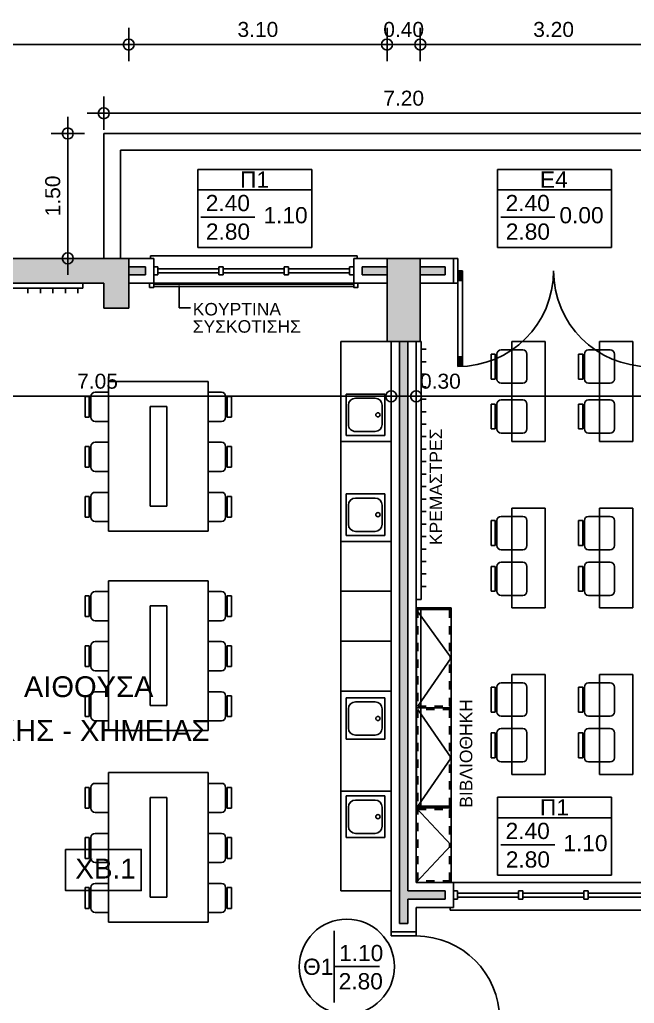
# Model space of a CAD drawing. Header units: metres. Extents: x -11 to 85, y -301 to 135.
# Drawn here: x 17.66 to 25.04, y -37.44 to -25.63 of the extents above; entities that cross this region are included whole.
import ezdxf

# ---------------------------------------------------------------- set-up
doc = ezdxf.new("R2010")
doc.units = ezdxf.units.M
doc.header["$LTSCALE"] = 0.036
doc.header["$PDMODE"] = 2
doc.linetypes.add('HIDDEN', pattern=[0.375, 0.25, -0.125])
for name, color, linetype in [('arxitek borofos', 252, 'Continuous'), ('DIMBLK', 252, 'Continuous'), ('electext', 20, 'Continuous'), ('Epipla', 252, 'Continuous'), ('Parathira', 252, 'Continuous')]:
    doc.layers.add(name, color=color, linetype=linetype)
doc.styles.add('COMU-N', font='arial.ttf')
doc.styles.get("Standard").update_dxf_attribs({"font": 'arial.ttf'})
doc.dimstyles.new('CADWDOT', dxfattribs={"dimscale": 0.1, "dimtxt": 1.8, "dimasz": 0.08, "dimexe": 2, "dimexo": 0, "dimgap": 0.09, "dimtad": 0, "dimrnd": 0.001, "dimzin": 0, "dimdsep": 46, "dimtxsty": 'Standard', "dimblk1": 'ARTDIM', "dimblk2": 'ARTDIM', "dimsah": 1, "dimcen": 0.09, "dimdle": 0.05, "dimse1": 1, "dimse2": 1, "dimadec": 0, "dimazin": 0, "dimtfac": 1, "dimtmove": 0, "dimatfit": 3, "dimldrblk": 'ARTDIM', "dimfxl": 2, "dimtvp": 0.9999, "dimtolj": 1, "dimtzin": 0, "dimarcsym": 0})

# ---------------------------------------------------------------- blocks, each defined once
blk = doc.blocks.new('A$C52D13D70')
at = {"layer": 'Parathira'}
for p, q in [((-0.33, 0.04), (-0.33, -2.44)), ((-0.3, 0.04), (-0.33, 0.04)), ((-0.1, 0), (-0.2, 0)), ((-0.2, 0), (-0.2, -0.05)), ((-0.1, -0.05), (-0.1, 0)), ((0, 0), (0, -2.4)), ((-0.2, -0.05), (-0.1, -0.05)), ((-0.175, -0.05), (-0.175, -0.783)), ((-0.125, -0.05), (-0.125, -0.783)), ((-0.1, -0.783), (-0.2, -0.783)), ((-0.2, -0.783), (-0.2, -0.833)), ((-0.1, -0.833), (-0.1, -0.783)), ((-0.2, -0.833), (-0.1, -0.833)), ((-0.175, -0.833), (-0.175, -1.567)), ((-0.125, -0.833), (-0.125, -1.567)), ((-0.1, -1.567), (-0.2, -1.567)), ((-0.2, -1.567), (-0.2, -1.617)), ((-0.2, -1.617), (-0.1, -1.617)), ((-0.175, -1.617), (-0.175, -2.35)), ((-0.125, -1.617), (-0.125, -2.35)), ((-0.1, -1.617), (-0.1, -1.567)), ((-0.1, -2.35), (-0.2, -2.35)), ((-0.2, -2.35), (-0.2, -2.4)), ((-0.1, -2.4), (-0.1, -2.35)), ((-0.33, -2.44), (-0.3, -2.44)), ((-0.2, -2.4), (-0.1, -2.4))]:
    blk.add_line(p, q, dxfattribs=at)
blk = doc.blocks.new('A$C14EC32DB')
for p, q in [((0, 2.4), (0, 0)), ((0.1, 2.4), (0.1, 2.35)), ((0.2, 2.35), (0.2, 2.4)), ((0.3, 2.44), (0.33, 2.44)), ((0.33, 2.44), (0.33, -0.04)), ((0.1, 2.35), (0.2, 2.35)), ((0.125, 2.35), (0.125, 1.617)), ((0.175, 2.35), (0.175, 1.617)), ((0.1, 1.617), (0.1, 1.567)), ((0.2, 1.617), (0.1, 1.617)), ((0.1, 1.567), (0.2, 1.567)), ((0.125, 1.567), (0.125, 0.833)), ((0.175, 1.567), (0.175, 0.833)), ((0.2, 1.567), (0.2, 1.617)), ((0.1, 0.833), (0.1, 0.783)), ((0.2, 0.833), (0.1, 0.833)), ((0.2, 0.783), (0.2, 0.833)), ((0.1, 0.783), (0.2, 0.783)), ((0.125, 0.783), (0.125, 0.05)), ((0.175, 0.783), (0.175, 0.05)), ((0.1, 0.05), (0.1, 0)), ((0.2, 0.05), (0.1, 0.05)), ((0.2, 0), (0.2, 0.05)), ((0.3, -0.04), (0.33, -0.04))]:
    blk.add_line(p, q)
blk = doc.blocks.new('A$C796D02E1')
at = {"layer": 'Parathira'}
for p, q in [((0.3, 0.95), (0.3, -0.05)), ((0.31, 0.85), (0.31, 0.95)), ((0.32, 0.85), (0.32, 0.95)), ((0.33, 0.85), (0.33, 0.95)), ((0.34, 0.85), (0.34, 0.949)), ((0.35, -0.05), (0.35, 0.949)), ((0.35, 0.85), (0.3, 0.85)), ((0, -0.05), (0, 0)), ((0.35, 0.05), (0.3, 0.05)), ((0.3, 0), (0.3, -0.05)), ((0.31, -0.05), (0.31, 0.05)), ((0.32, -0.05), (0.32, 0.05)), ((0.33, -0.05), (0.33, 0.05)), ((0.34, -0.05), (0.34, 0.05)), ((0.3, -0.05), (0, -0.05)), ((0.3, -0.05), (0.35, -0.05)), ((0, -1.05), (0, -1.1)), ((0.3, -1.05), (0, -1.05)), ((0.3, -1.05), (0.25, -1.05)), ((0.3, -1.1), (0.3, -1.05))]:
    blk.add_line(p, q, dxfattribs=at)
blk.add_arc((0.3, -0.05), 1, 270, 90, dxfattribs=at)
blk = doc.blocks.new('ARTDIM')
at = {"layer": 'DIMBLK'}
for p, q in [((0, -24.9975), (0, 24.9975)), ((-24.9975, 0), (24.9975, 0))]:
    blk.add_line(p, q, dxfattribs=at)
blk.add_circle((0, 0), 8.25, dxfattribs=at)
blk = doc.blocks.new('*D767')
at = {"layer": 'arxitek borofos', "color": 0, "lineweight": -2}
blk.add_line((14.782, -25.924), (18.966, -25.924), dxfattribs=at)
at = {"layer": 'Defpoints', "color": 0, "transparency": 16777216}
for p in [(18.974, -25.924), (14.774, -27.002), (18.974, -27.002)]:
    blk.add_point(p, dxfattribs=at)
at = {"layer": 'arxitek borofos', "color": 0, "lineweight": -2, "xscale": 0.008, "yscale": 0.008, "zscale": 0.008, "rotation": 180}
blk.add_blockref('ARTDIM', (14.774, -25.924), dxfattribs=at)
at = {"layer": 'arxitek borofos', "color": 0, "lineweight": -2, "xscale": 0.008, "yscale": 0.008, "zscale": 0.008}
blk.add_blockref('ARTDIM', (18.974, -25.924), dxfattribs=at)
at = {"layer": 'arxitek borofos', "color": 0, "insert": (16.874, -25.744), "char_height": 0.18, "attachment_point": 5}
blk.add_mtext('\\A1;4.20', dxfattribs=at)
blk = doc.blocks.new('*D768')
at = {"layer": 'arxitek borofos', "color": 0, "lineweight": -2}
blk.add_line((18.982, -25.924), (22.066, -25.924), dxfattribs=at)
at = {"layer": 'Defpoints', "color": 0, "transparency": 16777216}
for p in [(22.074, -25.924), (18.974, -27.002), (22.074, -27.002)]:
    blk.add_point(p, dxfattribs=at)
at = {"layer": 'arxitek borofos', "color": 0, "lineweight": -2, "xscale": 0.008, "yscale": 0.008, "zscale": 0.008, "rotation": 180}
blk.add_blockref('ARTDIM', (18.974, -25.924), dxfattribs=at)
at = {"layer": 'arxitek borofos', "color": 0, "lineweight": -2, "xscale": 0.008, "yscale": 0.008, "zscale": 0.008}
blk.add_blockref('ARTDIM', (22.074, -25.924), dxfattribs=at)
at = {"layer": 'arxitek borofos', "color": 0, "insert": (20.524, -25.744), "char_height": 0.18, "attachment_point": 5}
blk.add_mtext('\\A1;3.10', dxfattribs=at)
blk = doc.blocks.new('*D769')
at = {"layer": 'arxitek borofos', "color": 0, "lineweight": -2}
blk.add_line((22.082, -25.924), (22.466, -25.924), dxfattribs=at)
at = {"layer": 'Defpoints', "color": 0, "transparency": 16777216}
for p in [(22.474, -25.924), (22.074, -27.002), (22.474, -27.002)]:
    blk.add_point(p, dxfattribs=at)
at = {"layer": 'arxitek borofos', "color": 0, "lineweight": -2, "xscale": 0.008, "yscale": 0.008, "zscale": 0.008, "rotation": 180}
blk.add_blockref('ARTDIM', (22.074, -25.924), dxfattribs=at)
at = {"layer": 'arxitek borofos', "color": 0, "lineweight": -2, "xscale": 0.008, "yscale": 0.008, "zscale": 0.008}
blk.add_blockref('ARTDIM', (22.474, -25.924), dxfattribs=at)
at = {"layer": 'arxitek borofos', "color": 0, "insert": (22.274, -25.744), "char_height": 0.18, "attachment_point": 5}
blk.add_mtext('\\A1;0.40', dxfattribs=at)
blk = doc.blocks.new('*D770')
at = {"layer": 'arxitek borofos', "color": 0, "lineweight": -2}
blk.add_line((22.482, -25.924), (25.666, -25.924), dxfattribs=at)
at = {"layer": 'Defpoints', "color": 0, "transparency": 16777216}
for p in [(25.674, -25.924), (22.474, -27.002), (25.674, -27.002)]:
    blk.add_point(p, dxfattribs=at)
at = {"layer": 'arxitek borofos', "color": 0, "lineweight": -2, "xscale": 0.008, "yscale": 0.008, "zscale": 0.008, "rotation": 180}
blk.add_blockref('ARTDIM', (22.474, -25.924), dxfattribs=at)
at = {"layer": 'arxitek borofos', "color": 0, "lineweight": -2, "xscale": 0.008, "yscale": 0.008, "zscale": 0.008}
blk.add_blockref('ARTDIM', (25.674, -25.924), dxfattribs=at)
at = {"layer": 'arxitek borofos', "color": 0, "insert": (24.074, -25.744), "char_height": 0.18, "attachment_point": 5}
blk.add_mtext('\\A1;3.20', dxfattribs=at)
blk = doc.blocks.new('*D866')
at = {"layer": 'arxitek borofos', "color": 0, "lineweight": -2}
blk.add_line((22.116, -30.15), (15.082, -30.15), dxfattribs=at)
at = {"layer": 'Defpoints', "color": 0, "transparency": 16777216}
for p in [(15.074, -29.493), (22.124, -29.493), (15.074, -30.15)]:
    blk.add_point(p, dxfattribs=at)
at = {"layer": 'arxitek borofos', "color": 0, "lineweight": -2, "xscale": 0.008, "yscale": 0.008, "zscale": 0.008, "rotation": 180}
blk.add_blockref('ARTDIM', (15.074, -30.15), dxfattribs=at)
at = {"layer": 'arxitek borofos', "color": 0, "lineweight": -2, "xscale": 0.008, "yscale": 0.008, "zscale": 0.008}
blk.add_blockref('ARTDIM', (22.124, -30.15), dxfattribs=at)
at = {"layer": 'arxitek borofos', "color": 0, "insert": (18.599, -29.97), "char_height": 0.18, "attachment_point": 5}
blk.add_mtext('\\A1;7.05', dxfattribs=at)
blk = doc.blocks.new('*D867')
at = {"layer": 'arxitek borofos', "color": 0, "lineweight": -2}
for p, q in [((22.132, -30.15), (22.416, -30.15)), ((22.424, -30.15), (22.998, -30.15))]:
    blk.add_line(p, q, dxfattribs=at)
at = {"layer": 'Defpoints', "color": 0, "transparency": 16777216}
for p in [(22.124, -29.493), (22.424, -29.493), (22.424, -30.15)]:
    blk.add_point(p, dxfattribs=at)
at = {"layer": 'arxitek borofos', "color": 0, "lineweight": -2, "xscale": 0.008, "yscale": 0.008, "zscale": 0.008, "rotation": 180}
blk.add_blockref('ARTDIM', (22.124, -30.15), dxfattribs=at)
at = {"layer": 'arxitek borofos', "color": 0, "lineweight": -2, "xscale": 0.008, "yscale": 0.008, "zscale": 0.008}
blk.add_blockref('ARTDIM', (22.424, -30.15), dxfattribs=at)
at = {"layer": 'arxitek borofos', "color": 0, "insert": (22.715, -29.97), "char_height": 0.18, "attachment_point": 5}
blk.add_mtext('\\A1;0.30', dxfattribs=at)
blk = doc.blocks.new('*D868')
at = {"layer": 'arxitek borofos', "color": 0, "lineweight": -2}
blk.add_line((22.432, -30.15), (29.316, -30.15), dxfattribs=at)
at = {"layer": 'Defpoints', "color": 0, "transparency": 16777216}
for p in [(22.424, -29.493), (29.324, -29.493), (29.324, -30.15)]:
    blk.add_point(p, dxfattribs=at)
at = {"layer": 'arxitek borofos', "color": 0, "lineweight": -2, "xscale": 0.008, "yscale": 0.008, "zscale": 0.008, "rotation": 180}
blk.add_blockref('ARTDIM', (22.424, -30.15), dxfattribs=at)
at = {"layer": 'arxitek borofos', "color": 0, "lineweight": -2, "xscale": 0.008, "yscale": 0.008, "zscale": 0.008}
blk.add_blockref('ARTDIM', (29.324, -30.15), dxfattribs=at)
at = {"layer": 'arxitek borofos', "color": 0, "insert": (25.874, -29.97), "char_height": 0.18, "attachment_point": 5}
blk.add_mtext('\\A1;6.90', dxfattribs=at)
blk = doc.blocks.new('A$C46B55638')
at = {"layer": 'Epipla'}
for p, q in [((3.9, 0), (3.9, 1.5)), ((3.9, 1.5), (11.1, 1.5)), ((4.1, 1.3), (10.9, 1.3)), ((4.1, 0), (4.1, 1.3))]:
    blk.add_line(p, q, dxfattribs=at)
blk = doc.blocks.new('A$C46BB3189')
at = {"layer": 'Epipla'}
for p, q in [((0.092, 0.059), (0.092, 0.119)), ((0.242, 0.059), (0.242, 0.119)), ((0.392, 0.059), (0.392, 0.119)), ((0.542, 0.059), (0.542, 0.119)), ((0.692, 0.059), (0.692, 0.119)), ((0.842, 0.059), (0.842, 0.119)), ((0.992, 0.059), (0.992, 0.119)), ((1.142, 0.059), (1.142, 0.119)), ((1.292, 0.059), (1.292, 0.119)), ((1.442, 0.059), (1.442, 0.119)), ((1.592, 0.059), (1.592, 0.119)), ((1.742, 0.059), (1.742, 0.119)), ((1.892, 0.059), (1.892, 0.119)), ((2.042, 0.059), (2.042, 0.119)), ((2.192, 0.059), (2.192, 0.119)), ((2.342, 0.059), (2.342, 0.119)), ((2.492, 0.059), (2.492, 0.119)), ((2.642, 0.059), (2.642, 0.119)), ((2.792, 0.059), (2.792, 0.119)), ((2.942, 0.059), (2.942, 0.119)), ((0, 0), (0, 0.059)), ((0, 0.059), (3.098, 0.059)), ((3.098, 0), (0, 0)), ((3.098, 0.059), (3.098, 0))]:
    blk.add_line(p, q, dxfattribs=at)
blk = doc.blocks.new('A$C074263FA')
at = {"layer": 'Epipla'}
for p, q in [((0.05, -0.01), (2.45, -0.01)), ((0.05, -0.04), (2.45, -0.04))]:
    blk.add_line(p, q, dxfattribs=at)
for points in [[(0, -0.05), (0, 0), (0.05, 0), (0.05, -0.05)], [(2.5, -0.05), (2.5, 0), (2.45, 0), (2.45, -0.05)]]:
    blk.add_lwpolyline(points, close=True, dxfattribs=at)
blk = doc.blocks.new('A$C75A87503')
at = {"layer": 'Parathira'}
for p, q in [((-2.4, 0), (-2.35, 0)), ((-2.35, 0), (-2.35, -0.3)), ((0, 0), (-0.05, 0)), ((-0.05, 0), (-0.05, -0.3)), ((-2.35, -0.15), (-2.292, -0.15)), ((-2.35, -1.3), (-2.35, -0.15)), ((-2.339, -0.15), (-2.339, -0.265)), ((-2.327, -0.15), (-2.327, -0.265)), ((-2.316, -0.15), (-2.316, -0.265)), ((-2.304, -0.15), (-2.304, -0.265)), ((-2.292, -0.15), (-2.292, -1.299)), ((-0.108, -0.15), (-0.108, -1.299)), ((-0.05, -0.15), (-0.108, -0.15)), ((-0.096, -0.15), (-0.096, -0.265)), ((-0.085, -0.15), (-0.085, -0.265)), ((-0.073, -0.15), (-0.073, -0.265)), ((-0.061, -0.15), (-0.061, -0.265)), ((-0.05, -1.3), (-0.05, -0.15)), ((-2.35, -0.3), (-2.4, -0.3)), ((-2.292, -0.265), (-2.35, -0.265)), ((-0.108, -0.265), (-0.05, -0.265)), ((-0.05, -0.3), (0, -0.3)), ((-2.292, -1.185), (-2.35, -1.185)), ((-2.339, -1.185), (-2.339, -1.3)), ((-2.327, -1.185), (-2.327, -1.3)), ((-2.316, -1.185), (-2.316, -1.299)), ((-2.304, -1.185), (-2.304, -1.299)), ((-0.108, -1.185), (-0.05, -1.185)), ((-0.096, -1.185), (-0.096, -1.299)), ((-0.085, -1.185), (-0.085, -1.299)), ((-0.073, -1.185), (-0.073, -1.3)), ((-0.061, -1.185), (-0.061, -1.3))]:
    blk.add_line(p, q, dxfattribs=at)
for centre, start, end in [((-2.35, -0.15), 270, 0), ((-0.05, -0.15), 180, 270)]:
    blk.add_arc(centre, 1.15, start, end, dxfattribs=at)
blk = doc.blocks.new('*D970')
at = {"layer": 'arxitek borofos', "color": 0, "lineweight": -2}
blk.add_line((18.242, -28.485), (18.242, -27.001), dxfattribs=at)
at = {"layer": 'Defpoints', "color": 0, "transparency": 16777216}
for p in [(18.242, -26.993), (18.674, -26.993), (18.674, -28.493)]:
    blk.add_point(p, dxfattribs=at)
at = {"layer": 'arxitek borofos', "color": 0, "lineweight": -2, "xscale": 0.008, "yscale": 0.008, "zscale": 0.008}
for p, rotation in [((18.242, -26.993), 90), ((18.242, -28.493), 270)]:
    blk.add_blockref('ARTDIM', p, dxfattribs=dict(at, rotation=rotation))
at = {"layer": 'arxitek borofos', "color": 0, "insert": (18.062, -27.743), "char_height": 0.18, "attachment_point": 5, "rotation": 90}
blk.add_mtext('\\A1;1.50', dxfattribs=at)
blk = doc.blocks.new('*D971')
at = {"layer": 'arxitek borofos', "color": 0, "lineweight": -2}
blk.add_line((18.682, -26.75), (25.866, -26.75), dxfattribs=at)
at = {"layer": 'Defpoints', "color": 0, "transparency": 16777216}
for p in [(25.874, -26.75), (18.674, -26.993), (25.874, -26.993)]:
    blk.add_point(p, dxfattribs=at)
at = {"layer": 'arxitek borofos', "color": 0, "lineweight": -2, "xscale": 0.008, "yscale": 0.008, "zscale": 0.008, "rotation": 180}
blk.add_blockref('ARTDIM', (18.674, -26.75), dxfattribs=at)
at = {"layer": 'arxitek borofos', "color": 0, "lineweight": -2, "xscale": 0.008, "yscale": 0.008, "zscale": 0.008}
blk.add_blockref('ARTDIM', (25.874, -26.75), dxfattribs=at)
at = {"layer": 'arxitek borofos', "color": 0, "insert": (22.274, -26.57), "char_height": 0.18, "attachment_point": 5}
blk.add_mtext('\\A1;7.20', dxfattribs=at)

msp = doc.modelspace()

# ---------------------------------------------------------------- hatches: boundary and pattern name
at = {"layer": 'arxitek borofos'}
for points in [[(18.974, -28.493), (14.774, -28.493), (14.774, -29.093), (15.074, -29.093), (15.074, -28.793), (18.674, -28.793), (18.674, -29.093), (18.974, -29.093)], [(19.174, -28.593), (18.974, -28.593), (18.974, -28.693), (19.174, -28.693)], [(22.074, -28.593), (21.774, -28.593), (21.774, -28.693), (22.074, -28.693)], [(22.074, -29.493), (22.474, -29.493), (22.474, -28.493), (22.074, -28.493)], [(22.774, -28.593), (22.474, -28.593), (22.474, -28.693), (22.774, -28.693)], [(22.324, -29.493), (22.224, -29.493), (22.224, -36.484), (22.324, -36.484), (22.324, -36.193), (22.771, -36.193), (22.771, -36.093), (22.324, -36.093)]]:
    msp.add_hatch(color=256, dxfattribs=at).paths.add_polyline_path(points)

# ---------------------------------------------------------------- linework, layer by layer
for p, q in [((19.802, -28.363), (19.802, -27.425)), ((19.802, -27.425), (21.17, -27.425)), ((21.17, -27.425), (21.17, -28.363)), ((23.402, -28.363), (23.402, -27.425)), ((23.402, -27.425), (24.77, -27.425)), ((24.77, -27.425), (24.77, -28.363)), ((21.17, -27.671), (19.802, -27.671)), ((24.77, -27.671), (23.402, -27.671)), ((19.841, -27.997), (20.487, -27.997)), ((23.441, -27.997), (24.087, -27.997)), ((21.17, -28.363), (19.802, -28.363)), ((24.77, -28.363), (23.402, -28.363)), ((14.774, -28.493), (18.974, -28.493)), ((18.974, -28.493), (18.974, -29.093)), ((18.974, -28.493), (19.274, -28.493)), ((18.974, -28.593), (19.174, -28.593)), ((19.174, -28.593), (19.174, -28.693)), ((19.274, -28.493), (19.274, -28.793)), ((21.674, -28.493), (21.674, -28.793)), ((21.674, -28.493), (22.074, -28.493)), ((21.774, -28.593), (22.074, -28.593)), ((21.774, -28.593), (21.774, -28.693)), ((22.074, -28.493), (22.074, -29.493)), ((22.074, -28.493), (22.474, -28.493)), ((22.474, -28.493), (22.474, -29.493)), ((22.474, -28.493), (22.874, -28.493)), ((22.474, -28.593), (22.774, -28.593)), ((22.774, -28.593), (22.774, -28.693)), ((22.874, -28.493), (22.874, -28.793)), ((18.974, -28.693), (19.174, -28.693)), ((21.774, -28.693), (22.074, -28.693)), ((22.474, -28.693), (22.774, -28.693)), ((15.074, -28.793), (18.674, -28.793)), ((18.423, -28.793), (15.324, -28.793)), ((18.423, -28.852), (18.423, -28.793)), ((18.674, -29.093), (18.674, -28.793)), ((18.974, -28.793), (19.274, -28.793)), ((19.579, -28.82), (19.579, -29.088)), ((21.674, -28.793), (22.074, -28.793)), ((22.474, -28.793), (22.874, -28.793)), ((15.324, -28.852), (18.423, -28.852)), ((17.764, -28.852), (17.764, -28.912)), ((17.764, -28.852), (17.764, -28.912)), ((17.914, -28.852), (17.914, -28.912)), ((17.914, -28.852), (17.914, -28.912)), ((18.064, -28.852), (18.064, -28.912)), ((18.064, -28.852), (18.064, -28.912)), ((18.214, -28.852), (18.214, -28.912)), ((18.214, -28.852), (18.214, -28.912)), ((18.364, -28.852), (18.364, -28.912)), ((18.364, -28.852), (18.364, -28.912)), ((18.974, -29.093), (18.674, -29.093)), ((19.579, -29.088), (19.715, -29.088)), ((21.519, -29.493), (21.519, -36.093)), ((22.074, -29.493), (21.519, -29.493)), ((22.074, -29.493), (22.474, -29.493)), ((22.124, -29.493), (22.124, -36.584)), ((22.224, -29.493), (22.224, -36.484)), ((22.324, -29.493), (22.324, -36.093)), ((22.424, -29.493), (22.424, -35.993)), ((23.974, -29.493), (23.574, -29.493)), ((23.574, -29.493), (23.574, -30.693)), ((23.974, -30.693), (23.974, -29.493)), ((25.024, -29.493), (24.624, -29.493)), ((24.624, -29.493), (24.624, -30.693)), ((25.024, -30.693), (25.024, -29.493)), ((23.324, -29.643), (23.324, -29.943)), ((23.374, -29.643), (23.324, -29.643)), ((23.374, -29.643), (23.374, -29.943)), ((23.394, -29.643), (23.394, -29.943)), ((23.704, -29.593), (23.444, -29.593)), ((23.754, -29.643), (23.754, -29.943)), ((24.374, -29.643), (24.374, -29.943)), ((24.424, -29.643), (24.374, -29.643)), ((24.424, -29.643), (24.424, -29.943)), ((24.444, -29.643), (24.444, -29.943)), ((24.754, -29.593), (24.494, -29.593)), ((24.804, -29.643), (24.804, -29.943)), ((18.729, -29.971), (19.929, -29.971)), ((18.729, -31.771), (18.729, -29.971)), ((19.929, -29.971), (19.929, -31.771)), ((23.374, -29.943), (23.324, -29.943)), ((23.444, -29.993), (23.704, -29.993)), ((24.424, -29.943), (24.374, -29.943)), ((24.494, -29.993), (24.754, -29.993)), ((18.725, -30.102), (18.57, -30.102)), ((19.932, -30.102), (20.087, -30.102)), ((22.047, -30.123), (21.585, -30.123)), ((21.585, -30.123), (21.585, -30.623)), ((22.047, -30.623), (22.047, -30.123)), ((18.45, -30.152), (18.45, -30.402)), ((18.5, -30.152), (18.45, -30.152)), ((18.5, -30.152), (18.5, -30.402)), ((18.52, -30.152), (18.52, -30.402)), ((20.137, -30.152), (20.137, -30.402)), ((20.157, -30.152), (20.157, -30.402)), ((20.157, -30.152), (20.207, -30.152)), ((20.207, -30.152), (20.207, -30.402)), ((21.695, -30.173), (21.93, -30.173)), ((23.324, -30.243), (23.324, -30.543)), ((23.374, -30.243), (23.324, -30.243)), ((23.374, -30.243), (23.374, -30.543)), ((23.394, -30.243), (23.394, -30.543)), ((23.704, -30.193), (23.444, -30.193)), ((23.754, -30.243), (23.754, -30.543)), ((24.374, -30.243), (24.374, -30.543)), ((24.424, -30.243), (24.374, -30.243)), ((24.424, -30.243), (24.424, -30.543)), ((24.444, -30.243), (24.444, -30.543)), ((24.754, -30.193), (24.494, -30.193)), ((24.804, -30.243), (24.804, -30.543)), ((19.229, -31.471), (19.229, -30.271)), ((19.229, -30.271), (19.429, -30.271)), ((19.429, -30.271), (19.429, -31.471)), ((21.61, -30.488), (21.61, -30.258)), ((22.015, -30.258), (22.015, -30.488)), ((18.5, -30.402), (18.45, -30.402)), ((18.57, -30.452), (18.725, -30.452)), ((20.087, -30.452), (19.932, -30.452)), ((20.157, -30.402), (20.207, -30.402)), ((21.93, -30.573), (21.695, -30.573)), ((23.374, -30.543), (23.324, -30.543)), ((23.444, -30.593), (23.704, -30.593)), ((24.424, -30.543), (24.374, -30.543)), ((24.494, -30.593), (24.754, -30.593)), ((18.725, -30.703), (18.57, -30.703)), ((19.932, -30.703), (20.087, -30.703)), ((22.124, -30.693), (21.519, -30.693)), ((21.585, -30.623), (22.047, -30.623)), ((23.574, -30.693), (23.974, -30.693)), ((24.624, -30.693), (25.024, -30.693)), ((18.45, -30.753), (18.45, -31.003)), ((18.5, -30.753), (18.45, -30.753)), ((18.5, -30.753), (18.5, -31.003)), ((18.52, -30.753), (18.52, -31.003)), ((20.137, -30.753), (20.137, -31.003)), ((20.157, -30.753), (20.157, -31.003)), ((20.157, -30.753), (20.207, -30.753)), ((20.207, -30.753), (20.207, -31.003)), ((18.5, -31.003), (18.45, -31.003)), ((18.57, -31.053), (18.725, -31.053)), ((20.087, -31.053), (19.932, -31.053)), ((20.157, -31.003), (20.207, -31.003)), ((18.725, -31.304), (18.57, -31.304)), ((19.932, -31.304), (20.087, -31.304)), ((18.45, -31.354), (18.45, -31.604)), ((18.5, -31.354), (18.45, -31.354)), ((18.5, -31.354), (18.5, -31.604)), ((18.52, -31.354), (18.52, -31.604)), ((20.137, -31.354), (20.137, -31.604)), ((20.157, -31.354), (20.157, -31.604)), ((20.157, -31.354), (20.207, -31.354)), ((20.207, -31.354), (20.207, -31.604)), ((21.585, -31.823), (21.585, -31.323)), ((21.585, -31.323), (22.047, -31.323)), ((21.93, -31.373), (21.695, -31.373)), ((22.047, -31.323), (22.047, -31.823)), ((19.429, -31.471), (19.229, -31.471)), ((21.61, -31.458), (21.61, -31.688)), ((22.015, -31.688), (22.015, -31.458)), ((23.974, -31.493), (23.574, -31.493)), ((23.574, -31.493), (23.574, -32.693)), ((23.974, -32.693), (23.974, -31.493)), ((25.024, -31.493), (24.624, -31.493)), ((24.624, -31.493), (24.624, -32.693)), ((25.024, -32.693), (25.024, -31.493)), ((18.5, -31.604), (18.45, -31.604)), ((18.57, -31.654), (18.725, -31.654)), ((20.087, -31.654), (19.932, -31.654)), ((20.157, -31.604), (20.207, -31.604)), ((23.324, -31.643), (23.324, -31.943)), ((23.374, -31.643), (23.324, -31.643)), ((23.374, -31.643), (23.374, -31.943)), ((23.394, -31.643), (23.394, -31.943)), ((23.704, -31.593), (23.444, -31.593)), ((23.754, -31.643), (23.754, -31.943)), ((24.374, -31.643), (24.374, -31.943)), ((24.424, -31.643), (24.374, -31.643)), ((24.424, -31.643), (24.424, -31.943)), ((24.444, -31.643), (24.444, -31.943)), ((24.754, -31.593), (24.494, -31.593)), ((24.804, -31.643), (24.804, -31.943)), ((19.929, -31.771), (18.729, -31.771)), ((21.695, -31.773), (21.93, -31.773)), ((22.124, -31.893), (21.519, -31.893)), ((22.047, -31.823), (21.585, -31.823)), ((23.374, -31.943), (23.324, -31.943)), ((23.444, -31.993), (23.704, -31.993)), ((24.424, -31.943), (24.374, -31.943)), ((24.494, -31.993), (24.754, -31.993)), ((23.324, -32.193), (23.324, -32.493)), ((23.374, -32.193), (23.324, -32.193)), ((23.374, -32.193), (23.374, -32.493)), ((23.394, -32.193), (23.394, -32.493)), ((23.704, -32.143), (23.444, -32.143)), ((23.754, -32.193), (23.754, -32.493)), ((24.374, -32.193), (24.374, -32.493)), ((24.424, -32.193), (24.374, -32.193)), ((24.424, -32.193), (24.424, -32.493)), ((24.444, -32.193), (24.444, -32.493)), ((24.754, -32.143), (24.494, -32.143)), ((24.804, -32.193), (24.804, -32.493)), ((18.729, -32.366), (19.929, -32.366)), ((18.729, -34.166), (18.729, -32.366)), ((19.929, -32.366), (19.929, -34.166)), ((18.725, -32.497), (18.57, -32.497)), ((19.932, -32.497), (20.087, -32.497)), ((22.124, -32.493), (21.519, -32.493)), ((23.374, -32.493), (23.324, -32.493)), ((24.424, -32.493), (24.374, -32.493)), ((18.45, -32.547), (18.45, -32.797)), ((18.5, -32.547), (18.45, -32.547)), ((18.5, -32.547), (18.5, -32.797)), ((18.52, -32.547), (18.52, -32.797)), ((20.137, -32.547), (20.137, -32.797)), ((20.157, -32.547), (20.157, -32.797)), ((20.157, -32.547), (20.207, -32.547)), ((20.207, -32.547), (20.207, -32.797)), ((23.444, -32.543), (23.704, -32.543)), ((24.494, -32.543), (24.754, -32.543)), ((19.229, -33.866), (19.229, -32.666)), ((19.229, -32.666), (19.429, -32.666)), ((19.429, -32.666), (19.429, -33.866)), ((22.424, -32.693), (22.844, -32.693)), ((22.844, -32.693), (22.424, -32.693)), ((22.844, -32.693), (22.424, -32.693)), ((22.424, -32.693), (22.844, -32.693)), ((22.844, -32.713), (22.424, -32.713)), ((22.43, -32.715, 0.7), (22.844, -33.293)), ((22.43, -32.715, 0.7), (22.43, -35.071, 0.7)), ((22.48, -35.071, 0.7), (22.48, -32.715, 0.7)), ((22.844, -33.893), (22.844, -32.693)), ((23.974, -32.693), (23.574, -32.693)), ((23.574, -32.693), (23.974, -32.693)), ((25.024, -32.693), (24.624, -32.693)), ((24.624, -32.693), (25.024, -32.693)), ((18.5, -32.797), (18.45, -32.797)), ((18.57, -32.847), (18.725, -32.847)), ((20.087, -32.847), (19.932, -32.847)), ((20.157, -32.797), (20.207, -32.797)), ((18.45, -33.148), (18.45, -33.398)), ((18.5, -33.148), (18.45, -33.148)), ((18.5, -33.148), (18.5, -33.398)), ((18.52, -33.148), (18.52, -33.398)), ((18.725, -33.098), (18.57, -33.098)), ((19.932, -33.098), (20.087, -33.098)), ((20.137, -33.148), (20.137, -33.398)), ((20.157, -33.148), (20.157, -33.398)), ((20.157, -33.148), (20.207, -33.148)), ((20.207, -33.148), (20.207, -33.398)), ((22.124, -33.093), (21.519, -33.093)), ((22.844, -33.293), (22.444, -33.873)), ((18.5, -33.398), (18.45, -33.398)), ((20.157, -33.398), (20.207, -33.398)), ((18.57, -33.448), (18.725, -33.448)), ((20.087, -33.448), (19.932, -33.448)), ((23.974, -33.493), (23.574, -33.493)), ((23.574, -33.493), (23.574, -34.693)), ((23.974, -34.693), (23.974, -33.493)), ((25.024, -33.493), (24.624, -33.493)), ((24.624, -33.493), (24.624, -34.693)), ((25.024, -34.693), (25.024, -33.493)), ((23.324, -33.643), (23.324, -33.943)), ((23.374, -33.643), (23.324, -33.643)), ((23.374, -33.643), (23.374, -33.943)), ((23.394, -33.643), (23.394, -33.943)), ((23.704, -33.593), (23.444, -33.593)), ((23.754, -33.643), (23.754, -33.943)), ((24.374, -33.643), (24.374, -33.943)), ((24.424, -33.643), (24.374, -33.643)), ((24.424, -33.643), (24.424, -33.943)), ((24.444, -33.643), (24.444, -33.943)), ((24.754, -33.593), (24.494, -33.593)), ((24.804, -33.643), (24.804, -33.943)), ((18.45, -33.749), (18.45, -33.999)), ((18.5, -33.749), (18.45, -33.749)), ((18.5, -33.749), (18.5, -33.999)), ((18.52, -33.749), (18.52, -33.999)), ((18.725, -33.699), (18.57, -33.699)), ((19.932, -33.699), (20.087, -33.699)), ((20.137, -33.749), (20.137, -33.999)), ((20.157, -33.749), (20.157, -33.999)), ((20.157, -33.749), (20.207, -33.749)), ((20.207, -33.749), (20.207, -33.999)), ((22.124, -33.693), (21.519, -33.693)), ((21.585, -34.271), (21.585, -33.771)), ((21.585, -33.771), (22.047, -33.771)), ((22.047, -33.771), (22.047, -34.271)), ((19.429, -33.866), (19.229, -33.866)), ((21.61, -33.906), (21.61, -34.136)), ((21.93, -33.821), (21.695, -33.821)), ((22.015, -34.136), (22.015, -33.906)), ((22.844, -33.893), (22.424, -33.893)), ((22.844, -33.893), (22.424, -33.893)), ((22.424, -33.893), (22.844, -33.893)), ((22.424, -33.893), (22.844, -33.893)), ((22.444, -33.913), (22.844, -34.493)), ((22.844, -35.093), (22.844, -33.893)), ((18.5, -33.999), (18.45, -33.999)), ((20.157, -33.999), (20.207, -33.999)), ((23.374, -33.943), (23.324, -33.943)), ((23.444, -33.993), (23.704, -33.993)), ((24.424, -33.943), (24.374, -33.943)), ((24.494, -33.993), (24.754, -33.993)), ((18.57, -34.049), (18.725, -34.049)), ((20.087, -34.049), (19.932, -34.049)), ((23.704, -34.143), (23.444, -34.143)), ((24.754, -34.143), (24.494, -34.143)), ((19.929, -34.166), (18.729, -34.166)), ((21.695, -34.221), (21.93, -34.221)), ((23.324, -34.193), (23.324, -34.493)), ((23.374, -34.193), (23.324, -34.193)), ((23.374, -34.193), (23.374, -34.493)), ((23.394, -34.193), (23.394, -34.493)), ((23.754, -34.193), (23.754, -34.493)), ((24.374, -34.193), (24.374, -34.493)), ((24.424, -34.193), (24.374, -34.193)), ((24.424, -34.193), (24.424, -34.493)), ((24.444, -34.193), (24.444, -34.493)), ((24.804, -34.193), (24.804, -34.493)), ((22.047, -34.271), (21.585, -34.271)), ((22.844, -34.493), (22.444, -35.073)), ((23.374, -34.493), (23.324, -34.493)), ((24.424, -34.493), (24.374, -34.493)), ((23.444, -34.543), (23.704, -34.543)), ((24.494, -34.543), (24.754, -34.543)), ((18.729, -34.669), (19.929, -34.669)), ((18.729, -36.469), (18.729, -34.669)), ((19.929, -34.669), (19.929, -36.469)), ((23.974, -34.693), (23.574, -34.693)), ((23.574, -34.693), (23.974, -34.693)), ((25.024, -34.693), (24.624, -34.693)), ((24.624, -34.693), (25.024, -34.693)), ((18.45, -34.85), (18.45, -35.1)), ((18.5, -34.85), (18.45, -34.85)), ((18.5, -34.85), (18.5, -35.1)), ((18.52, -34.85), (18.52, -35.1)), ((18.725, -34.8), (18.57, -34.8)), ((19.932, -34.8), (20.087, -34.8)), ((20.137, -34.85), (20.137, -35.1)), ((20.157, -34.85), (20.157, -35.1)), ((20.157, -34.85), (20.207, -34.85)), ((20.207, -34.85), (20.207, -35.1)), ((19.229, -36.169), (19.229, -34.969)), ((19.229, -34.969), (19.429, -34.969)), ((19.429, -34.969), (19.429, -36.169)), ((22.124, -34.893), (21.519, -34.893)), ((21.585, -35.451), (21.585, -34.951)), ((21.585, -34.951), (22.047, -34.951)), ((22.047, -34.951), (22.047, -35.451)), ((23.402, -35.905), (23.402, -34.968)), ((23.402, -34.968), (24.77, -34.968)), ((24.77, -34.968), (24.77, -35.905)), ((21.61, -35.086), (21.61, -35.316)), ((21.93, -35.001), (21.695, -35.001)), ((22.015, -35.316), (22.015, -35.086)), ((22.424, -35.073), (22.844, -35.073)), ((22.424, -35.093), (22.844, -35.543)), ((22.424, -35.093), (22.844, -35.093)), ((22.424, -35.093), (22.844, -35.093)), ((22.424, -35.093), (22.844, -35.093)), ((22.844, -35.093), (22.424, -35.093)), ((22.43, -35.071, 0.7), (22.48, -35.071, 0.7)), ((22.844, -35.073), (22.844, -35.093)), ((22.844, -35.093), (22.844, -35.993)), ((18.5, -35.1), (18.45, -35.1)), ((18.57, -35.15), (18.725, -35.15)), ((20.087, -35.15), (19.932, -35.15)), ((20.157, -35.1), (20.207, -35.1)), ((24.77, -35.214), (23.402, -35.214)), ((18.45, -35.451), (18.45, -35.701)), ((18.5, -35.451), (18.45, -35.451)), ((18.5, -35.451), (18.5, -35.701)), ((18.52, -35.451), (18.52, -35.701)), ((18.725, -35.401), (18.57, -35.401)), ((19.932, -35.401), (20.087, -35.401)), ((20.137, -35.451), (20.137, -35.701)), ((20.157, -35.451), (20.157, -35.701)), ((20.157, -35.451), (20.207, -35.451)), ((20.207, -35.451), (20.207, -35.701)), ((22.047, -35.451), (21.585, -35.451)), ((21.695, -35.401), (21.93, -35.401)), ((22.424, -35.993), (22.844, -35.543)), ((23.441, -35.539), (24.087, -35.539)), ((18.5, -35.701), (18.45, -35.701)), ((18.57, -35.751), (18.725, -35.751)), ((20.087, -35.751), (19.932, -35.751)), ((20.157, -35.701), (20.207, -35.701)), ((24.77, -35.905), (23.402, -35.905)), ((18.725, -36.002), (18.57, -36.002)), ((19.932, -36.002), (20.087, -36.002)), ((22.424, -35.993), (22.871, -35.993)), ((22.871, -35.993), (22.871, -36.293)), ((18.45, -36.052), (18.45, -36.302)), ((18.5, -36.052), (18.45, -36.052)), ((18.5, -36.052), (18.5, -36.302)), ((18.52, -36.052), (18.52, -36.302)), ((20.137, -36.052), (20.137, -36.302)), ((20.157, -36.052), (20.157, -36.302)), ((20.157, -36.052), (20.207, -36.052)), ((20.207, -36.052), (20.207, -36.302)), ((21.519, -36.093), (22.124, -36.093)), ((22.324, -36.093), (22.771, -36.093)), ((22.771, -36.093), (22.771, -36.193)), ((19.429, -36.169), (19.229, -36.169)), ((22.324, -36.193), (22.771, -36.193)), ((22.324, -36.193), (22.324, -36.484)), ((18.5, -36.302), (18.45, -36.302)), ((18.57, -36.352), (18.725, -36.352)), ((20.087, -36.352), (19.932, -36.352)), ((20.157, -36.302), (20.207, -36.302)), ((22.424, -36.293), (22.871, -36.293)), ((22.424, -36.293), (22.424, -36.584)), ((19.929, -36.469), (18.729, -36.469)), ((22.324, -36.484), (22.224, -36.484)), ((21.438, -36.573), (21.438, -37.431)), ((22.424, -36.584), (22.124, -36.584)), ((21.438, -37.002), (21.984, -37.002))]:
    msp.add_line(p, q, dxfattribs=at)
at = {"layer": 'arxitek borofos', "linetype": 'HIDDEN'}
for p, q in [((22.844, -32.713), (22.444, -32.713)), ((22.444, -32.713), (22.444, -33.873)), ((22.826, -32.713), (22.826, -33.293)), ((22.844, -33.293), (22.844, -32.713)), ((22.826, -33.293), (22.844, -33.293)), ((22.826, -33.873), (22.826, -33.293)), ((22.826, -33.293), (22.844, -33.293)), ((22.844, -33.293), (22.844, -33.873)), ((22.444, -33.873), (22.844, -33.873)), ((22.844, -33.913), (22.444, -33.913)), ((22.444, -33.913), (22.444, -35.073)), ((22.844, -33.873), (22.826, -33.873)), ((22.826, -33.913), (22.826, -34.493)), ((22.844, -33.913), (22.826, -33.913)), ((22.844, -34.493), (22.844, -33.913)), ((22.826, -35.073), (22.826, -34.493)), ((22.826, -34.493), (22.844, -34.493)), ((22.826, -34.493), (22.844, -34.493)), ((22.844, -34.493), (22.844, -35.073)), ((22.444, -35.073), (22.844, -35.073)), ((22.844, -35.073), (22.826, -35.073)), ((22.444, -35.973), (22.444, -35.113)), ((22.444, -35.113), (22.844, -35.113)), ((22.826, -35.113), (22.826, -35.543)), ((22.844, -35.113), (22.826, -35.113)), ((22.844, -35.543), (22.844, -35.113)), ((22.826, -35.543), (22.844, -35.543)), ((22.826, -35.973), (22.826, -35.543)), ((22.826, -35.543), (22.844, -35.543)), ((22.844, -35.543), (22.844, -35.973)), ((22.844, -35.973), (22.444, -35.973)), ((22.844, -35.973), (22.826, -35.973))]:
    msp.add_line(p, q, dxfattribs=at)
at = {"layer": 'arxitek borofos'}
msp.add_circle((21.592, -37.002), 0.571, dxfattribs=at)
for centre, start, end in [((23.444, -29.643), 90, 180), ((23.704, -29.643), 0, 90), ((24.494, -29.643), 90, 180), ((24.754, -29.643), 0, 90), ((23.444, -29.943), 180, 270), ((23.704, -29.943), 270, 0), ((24.494, -29.943), 180, 270), ((24.754, -29.943), 270, 0), ((18.57, -30.152), 90, 180), ((20.087, -30.152), 0, 90), ((23.444, -30.243), 90, 180), ((23.704, -30.243), 0, 90), ((24.494, -30.243), 90, 180), ((24.754, -30.243), 0, 90), ((18.57, -30.402), 180, 270), ((20.087, -30.402), 270, 0), ((23.444, -30.543), 180, 270), ((23.704, -30.543), 270, 0), ((24.494, -30.543), 180, 270), ((24.754, -30.543), 270, 0), ((18.57, -30.753), 90, 180), ((20.087, -30.753), 0, 90), ((18.57, -31.003), 180, 270), ((20.087, -31.003), 270, 0), ((18.57, -31.354), 90, 180), ((20.087, -31.354), 0, 90), ((18.57, -31.604), 180, 270), ((20.087, -31.604), 270, 0), ((23.444, -31.643), 90, 180), ((23.704, -31.643), 0, 90), ((24.494, -31.643), 90, 180), ((24.754, -31.643), 0, 90), ((23.444, -31.943), 180, 270), ((23.704, -31.943), 270, 0), ((24.494, -31.943), 180, 270), ((24.754, -31.943), 270, 0), ((23.444, -32.193), 90, 180), ((23.704, -32.193), 0, 90), ((24.494, -32.193), 90, 180), ((24.754, -32.193), 0, 90), ((18.57, -32.547), 90, 180), ((20.087, -32.547), 0, 90), ((23.444, -32.493), 180, 270), ((23.704, -32.493), 270, 0), ((24.494, -32.493), 180, 270), ((24.754, -32.493), 270, 0), ((18.57, -32.797), 180, 270), ((20.087, -32.797), 270, 0), ((18.57, -33.148), 90, 180), ((20.087, -33.148), 0, 90), ((18.57, -33.398), 180, 270), ((20.087, -33.398), 270, 0), ((23.444, -33.643), 90, 180), ((23.704, -33.643), 0, 90), ((24.494, -33.643), 90, 180), ((24.754, -33.643), 0, 90), ((18.57, -33.749), 90, 180), ((20.087, -33.749), 0, 90), ((18.57, -33.999), 180, 270), ((20.087, -33.999), 270, 0), ((23.444, -33.943), 180, 270), ((23.704, -33.943), 270, 0), ((24.494, -33.943), 180, 270), ((24.754, -33.943), 270, 0), ((23.444, -34.193), 90, 180), ((23.704, -34.193), 0, 90), ((24.494, -34.193), 90, 180), ((24.754, -34.193), 0, 90), ((23.444, -34.493), 180, 270), ((23.704, -34.493), 270, 0), ((24.494, -34.493), 180, 270), ((24.754, -34.493), 270, 0), ((18.57, -34.85), 90, 180), ((20.087, -34.85), 0, 90), ((18.57, -35.1), 180, 270), ((20.087, -35.1), 270, 0), ((18.57, -35.451), 90, 180), ((20.087, -35.451), 0, 90), ((18.57, -35.701), 180, 270), ((20.087, -35.701), 270, 0), ((18.57, -36.052), 90, 180), ((20.087, -36.052), 0, 90), ((18.57, -36.302), 180, 270), ((20.087, -36.302), 270, 0)]:
    msp.add_arc(centre, 0.05, start, end, dxfattribs=at)
for centre, start_param, end_param in [((21.695, -30.258), 0.785398, 2.356194), ((21.93, -30.258), 5.497787, 7.068583), ((21.695, -30.488), 2.356194, 3.926991), ((21.93, -30.488), 3.926991, 5.497787)]:
    msp.add_ellipse(centre, major_axis=(0.0601, 0.0601), ratio=1, start_param=start_param, end_param=end_param, dxfattribs=at)
msp.add_ellipse((21.965, -30.373), major_axis=(0.0177, 0.0177), ratio=1, dxfattribs=at)
at = {"layer": 'arxitek borofos', "extrusion": (0, 0, -1)}
for centre, major_axis, start_param, end_param in [((21.695, -31.458), (-0.0601, 0.0601), -0.785398, 0.785398), ((21.93, -31.458), (-0.0601, 0.0601), 0.785398, 2.356194), ((21.965, -31.573), (-0.0177, 0.0177), 3.141593, 9.424778), ((21.695, -31.688), (-0.0601, -0.0601), 5.497787, 7.068583), ((21.93, -31.688), (-0.0601, -0.0601), 3.926991, 5.497787), ((21.695, -33.906), (-0.0601, 0.0601), -0.785398, 0.785398), ((21.93, -33.906), (-0.0601, 0.0601), 0.785398, 2.356194), ((21.965, -34.021), (-0.0177, 0.0177), 3.141593, 9.424778), ((21.695, -34.136), (-0.0601, -0.0601), 5.497787, 7.068583), ((21.93, -34.136), (-0.0601, -0.0601), 3.926991, 5.497787), ((21.695, -35.086), (-0.0601, 0.0601), -0.785398, 0.785398), ((21.93, -35.086), (-0.0601, 0.0601), 0.785398, 2.356194), ((21.965, -35.201), (-0.0177, 0.0177), 3.141593, 9.424778), ((21.695, -35.316), (-0.0601, -0.0601), 5.497787, 7.068583), ((21.93, -35.316), (-0.0601, -0.0601), 3.926991, 5.497787)]:
    msp.add_ellipse(centre, major_axis=major_axis, ratio=1, start_param=start_param, end_param=end_param, dxfattribs=at)
at = {"layer": 'electext'}
msp.add_lwpolyline([(18.216, -35.593), (19.124, -35.593), (19.124, -36.088), (18.216, -36.088)], close=True, dxfattribs=at)

# ---------------------------------------------------------------- block references
at = {"layer": 'arxitek borofos'}
for name, p in [('A$C46B55638', (14.774, -28.493)), ('A$C75A87503', (25.274, -28.493))]:
    msp.add_blockref(name, p, dxfattribs=at)
at = {"layer": 'arxitek borofos', "rotation": 270}
for name, p in [('A$C52D13D70', (21.674, -28.793)), ('A$C46BB3189', (22.424, -29.493)), ('A$C14EC32DB', (22.871, -35.993))]:
    msp.add_blockref(name, p, dxfattribs=at)
at = {"layer": 'arxitek borofos', "xscale": -1, "rotation": 180}
for name, p in [('A$C074263FA', (19.224, -28.843)), ('A$C796D02E1', (22.124, -37.684))]:
    msp.add_blockref(name, p, dxfattribs=at)

# ---------------------------------------------------------------- texts
at = {"layer": 'arxitek borofos', "style": 'COMU-N'}
for s, height, p in [('Π1', 0.195, (20.31, -27.644)), ('E4', 0.195, (23.91, -27.644)), ('2.40', 0.195, (19.898, -27.926)), ('2.40', 0.195, (23.498, -27.926)), ('1.10', 0.195, (20.591, -28.072)), ('0.00', 0.195, (24.144, -28.072)), ('2.80', 0.195, (19.9, -28.269)), ('2.80', 0.195, (23.5, -28.269)), ('ΚΟΥΡΤΙΝΑ', 0.15, (19.742, -29.179)), ('ΣΥΣΚΟΤΙΣΗΣ', 0.15, (19.742, -29.386)), ('ΑΙΘΟΥΣΑ ', 0.25, (17.715, -33.764)), ('ΦΥΣΙΚΗΣ - ΧΗΜΕΙΑΣ', 0.25, (16.553, -34.29)), ('Π1', 0.195, (23.91, -35.186)), ('2.40', 0.195, (23.498, -35.469)), ('1.10', 0.195, (24.191, -35.615)), ('2.80', 0.195, (23.5, -35.812)), ('1.10', 0.195, (21.499, -36.936)), ('Θ1', 0.195, (21.066, -37.101)), ('2.80', 0.195, (21.494, -37.275))]:
    msp.add_text(s, height=height, dxfattribs=at).set_placement(p)
at = {"layer": 'arxitek borofos', "linetype": 'Continuous'}
for s, p in [('ΚΡΕΜΑΣΤΡΕΣ', (22.736, -31.938)), ('ΒΙΒΛΙΟΘΗΚΗ', (23.098, -35.093))]:
    msp.add_text(s, height=0.15, rotation=90, dxfattribs=at).set_placement(p)
at = {"layer": 'electext', "style": 'COMU-N'}
msp.add_text('XB.1', height=0.24, dxfattribs=at).set_placement((18.332, -35.944))

# ---------------------------------------------------------------- dimensions: what is measured, and where the dimension line sits
at = {"layer": 'arxitek borofos'}
for base, p1, p2, picture, middle in [((18.974, -25.924), (14.774, -27.002), (18.974, -27.002), '*D767', (16.874, -25.744)), ((22.074, -25.924), (18.974, -27.002), (22.074, -27.002), '*D768', (20.524, -25.744)), ((25.674, -25.924), (22.474, -27.002), (25.674, -27.002), '*D770', (24.074, -25.744)), ((25.874, -26.75), (18.674, -26.993), (25.874, -26.993), '*D971', (22.274, -26.57)), ((15.074, -30.15), (22.124, -29.493), (15.074, -29.493), '*D866', (18.599, -29.97)), ((22.424, -30.15), (22.124, -29.493), (22.424, -29.493), '*D867', (22.715, -29.97)), ((29.324, -30.15), (22.424, -29.493), (29.324, -29.493), '*D868', (25.874, -29.97))]:
    dim = msp.add_linear_dim(base=base, p1=p1, p2=p2, dimstyle='CADWDOT', dxfattribs=at)
    dim.commit()
    dim.dimension.update_dxf_attribs({"geometry": picture, "text_midpoint": middle})
dim = msp.add_linear_dim(base=(22.474, -25.924), p1=(22.074, -27.002), p2=(22.474, -27.002), dimstyle='CADWDOT', dxfattribs=at)
dim.commit()
dim.dimension.update_dxf_attribs({"geometry": '*D769', "text_midpoint": (22.274, -25.924), "dimtype": 160})
dim = msp.add_linear_dim(base=(18.242, -26.993), p1=(18.674, -28.493), p2=(18.674, -26.993), angle=90, dimstyle='CADWDOT', dxfattribs=at)
dim.commit()
dim.dimension.update_dxf_attribs({"geometry": '*D970', "text_midpoint": (18.062, -27.743)})

doc.saveas('drawing.dxf')
